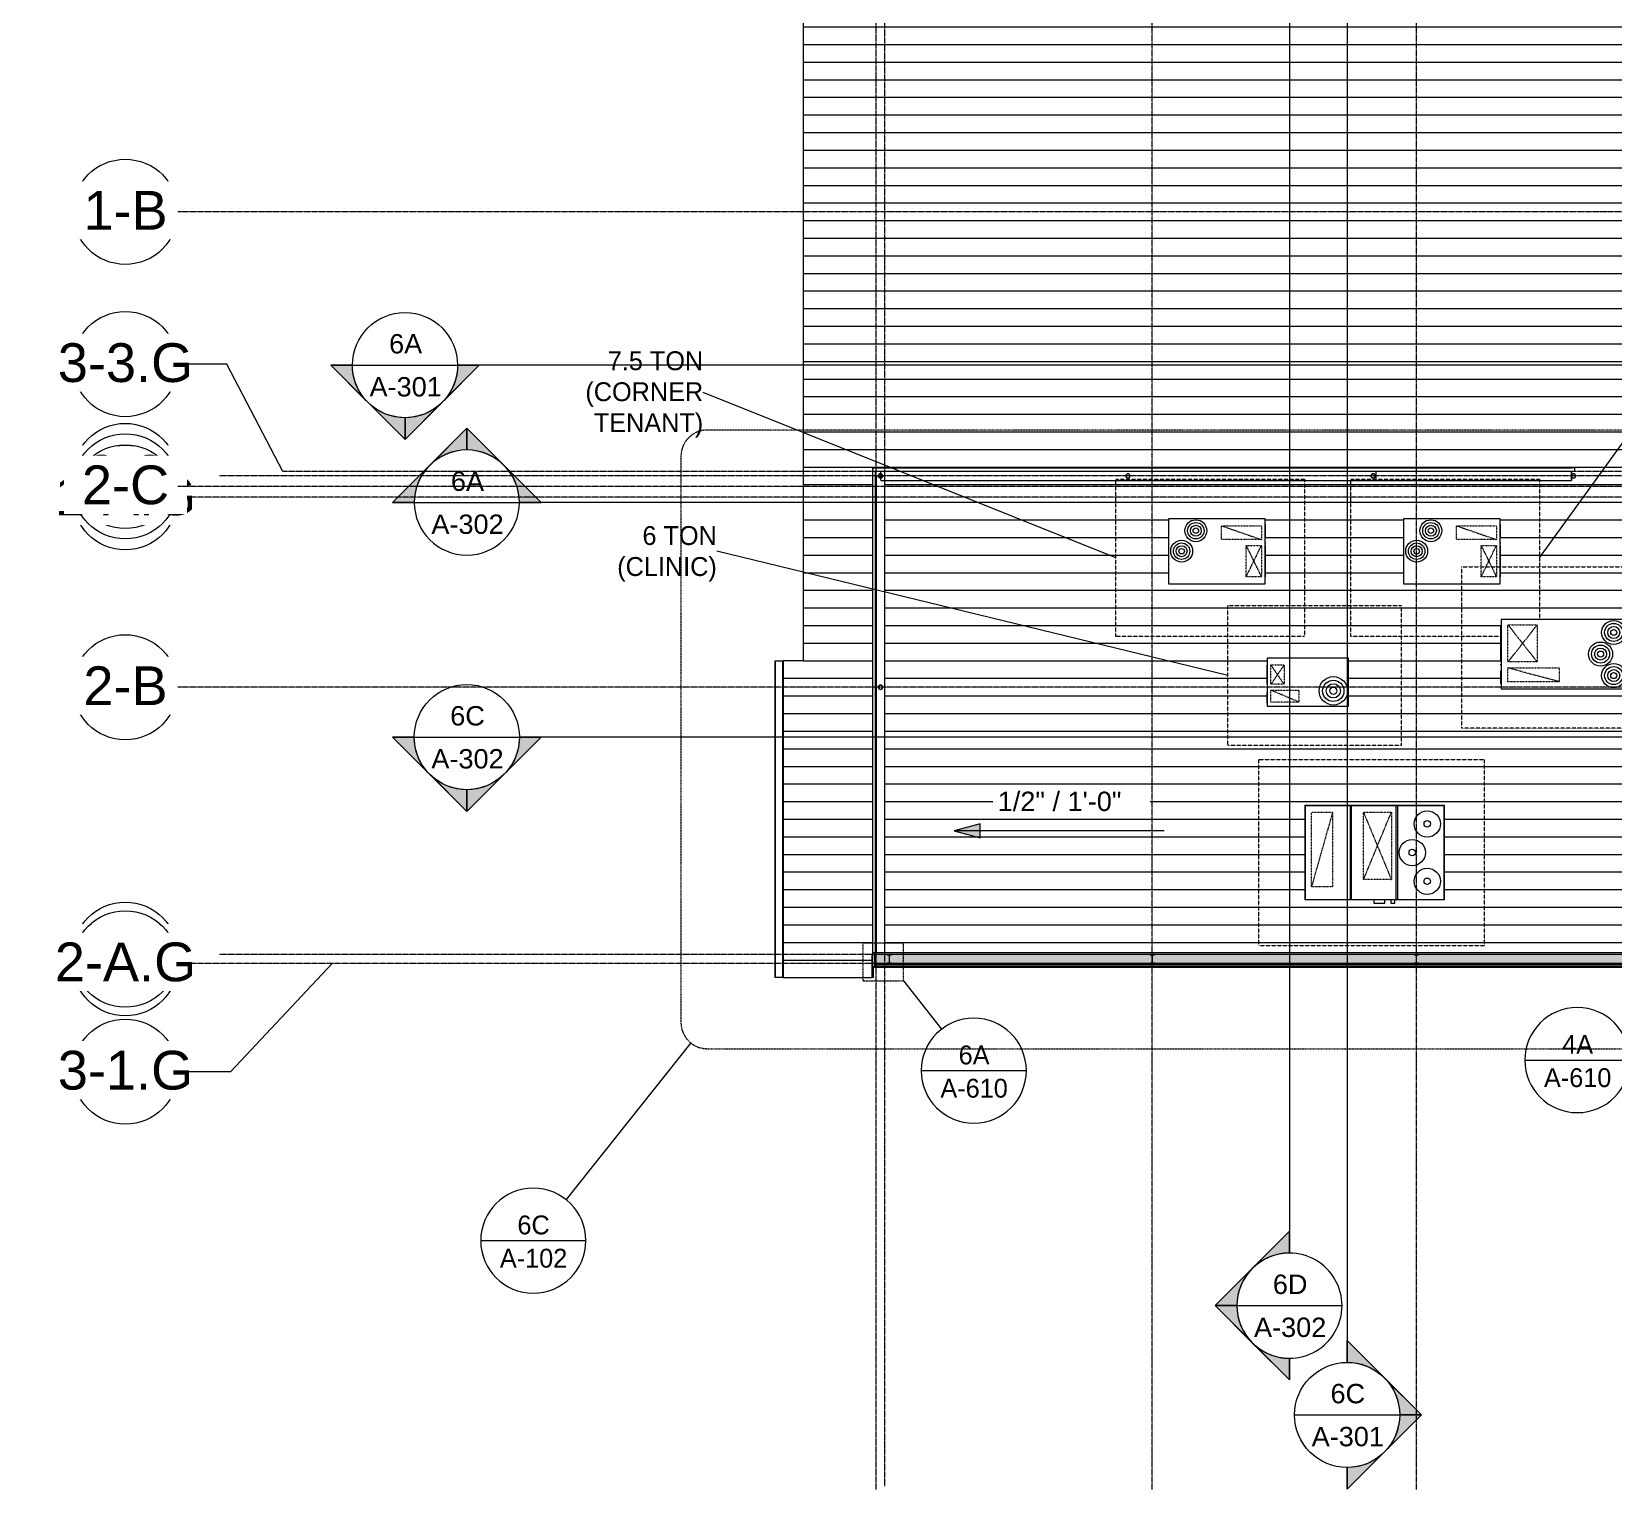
# Model space of a CAD drawing. Header units: inches. Extents: x 21290 to 29416, y -23522 to -20467.
# Drawn here: x 21290 to 22735, y -23276 to -21944 of the extents above; entities that cross this region are included whole.
import ezdxf

# ---------------------------------------------------------------- set-up
doc = ezdxf.new("R2010")
doc.units = ezdxf.units.IN
doc.header["$MEASUREMENT"] = 0
for name, pattern in [('Dash', [0.25, 0.125, -0.125]), ('Dash Dot 3_16_', [0.3125, 0.1875, -0.0625, 0, -0.0625]), ('Grid Line 1_2_', [0.875, 0.5, -0.125, 0.125, -0.125]), ('Hidden', [0.28125, 0.1875, -0.09375])]:
    doc.linetypes.add(name, pattern=pattern)
for name, color, linetype, lineweight in [('A-ANNO-SYMB', 150, 'Continuous', 9), ('A-ROOF', 132, 'Continuous', 13), ('A-ROOF-OTLN', 132, 'Continuous', 9), ('A-ROOF-PATT', 132, 'Continuous', 13), ('A-WALL', 113, 'Continuous', 13), ('A-WALL-PATT', 111, 'Continuous', 25), ('G-ANNO-DIMS', 111, 'Continuous', 9), ('G-ANNO-SYMB', 111, 'Continuous', 9), ('M-EQPM', 50, 'Continuous', 13), ('M-EQPM-HDLN', 50, 'Dash', 9), ('M-EQPM-IDEN', 50, 'Continuous', 9), ('S-BEAM', 12, 'Continuous', 13), ('S-COLS', 52, 'Continuous', 13), ('S-GRID', 1, 'Continuous', 9), ('S-GRID-IDEN', 1, 'Continuous', 9)]:
    doc.layers.add(name, color=color, linetype=linetype, lineweight=lineweight)
doc.styles.add('Arial', font='arial.ttf', dxfattribs={"height": 35.407186})
doc.styles.add('Arial_1', font='arial.ttf', dxfattribs={"height": 17.703593})
doc.styles.add('Century Gothic', font='GOTHIC.TTF', dxfattribs={"height": 17.245342})
pattern_1 = [(45, (0, 0), (-19.00703, 19.00703), []), (45, (0, 28.8), (-19.00703, 19.00703), [])]

# ---------------------------------------------------------------- blocks, each defined once
blk = doc.blocks.new('Girt_C - 8_D-1779451-Roof Low')
at = {"layer": 'S-BEAM', "color": 43, "lineweight": 9}
for p, q in [((22696.8, -22346.1), (22518.2, -22346.1)), ((22696.9, -22346.1), (22696.8, -22346.1)), ((22696.8, -22353.9), (22696.8, -22346.2)), ((22696.8, -22346.2), (22696.9, -22346.2)), ((22696.8, -22346.2), (22696.8, -22353.9)), ((22696.8, -22346.2), (22696.9, -22346.2)), ((22696.9, -22346.7), (22696.8, -22346.7)), ((22696.9, -22346.6), (22696.9, -22346.1)), ((22696.9, -22346.2), (22696.9, -22346.7)), ((22518.2, -22354.1), (22696.8, -22354.1)), ((22696.9, -22353.4), (22696.8, -22353.4)), ((22696.9, -22353.9), (22696.8, -22353.9)), ((22696.9, -22353.9), (22696.8, -22353.9)), ((22696.8, -22354.1), (22696.9, -22354.1)), ((22696.9, -22353.4), (22696.9, -22353.9)), ((22696.9, -22354.1), (22696.9, -22353.5))]:
    blk.add_line(p, q, dxfattribs=at)
for centre, major_axis, start_param, end_param in [((22696.8, -22346.2), (0, 0.188), 0, 1.570796), ((22696.8, -22346.2), (0, 0.0782), 0.053099, 1.570796), ((22696.8, -22353.9), (0, 0.0782), 1.570796, 3.104544), ((22696.8, -22353.9), (0, 0.188), 1.570796, 3.141593)]:
    blk.add_ellipse(centre, major_axis=major_axis, ratio=0.041629, start_param=start_param, end_param=end_param, dxfattribs=at)
blk = doc.blocks.new('Carrier_48TC_Standard_Efficiency_Gas_Heat_Electric_Cooling_Packaged_Rooftop_Unit_3_to_15_nominal_tons - 15 ton 48TC__16-873539-Roof Low')
at = {"layer": 'M-EQPM', "color": 43, "linetype": 'Hidden', "lineweight": 9}
for p, q in [((-105.9, -79.7), (-105.9, 67.7)), ((-105.9, 67.7), (93.9, 67.7)), ((93.9, 67.7), (93.9, -79.7)), ((93.9, -79.7), (-105.9, -79.7))]:
    blk.add_line(p, q, dxfattribs=at)
at = {"layer": 'M-EQPM', "color": 43, "lineweight": 9}
for p, q in [((57.9, 31.7), (-57.9, 31.7)), ((-57.9, 31.7), (-57.9, -31.7)), ((57.9, -31.7), (57.9, 31.7)), ((58.1, 27.3), (57.9, 27.3)), ((57.9, 15.4), (58.1, 15.4)), ((58.1, 27.3), (58.1, 15.4)), ((58.1, 10.3), (57.9, 10.3)), ((57.9, 9.3), (58.1, 9.3)), ((58.1, 6.7), (57.9, 6.7)), ((58.1, 9.3), (58.1, 10.3)), ((58.1, 10.3), (58.1, 9.3)), ((58.1, 6.7), (58.1, -25.1)), ((57.9, -25.1), (58.1, -25.1)), ((-57.9, -31.7), (57.9, -31.7))]:
    blk.add_line(p, q, dxfattribs=at)
for centre, radius in [((-44.9, 19.7), 11), ((-44.9, 19.7), 8.25), ((-44.9, 19.7), 5.5), ((-44.9, 19.7), 2.75), ((-32.9, 0), 11), ((-32.9, 0), 8.25), ((-32.9, 0), 5.5), ((-32.9, 0), 2.75), ((-44.9, -19.7), 11), ((-44.9, -19.7), 8.25), ((-44.9, -19.7), 5.5), ((-44.9, -19.7), 2.75)]:
    blk.add_circle(centre, radius, dxfattribs=at)
at = {"layer": 'M-EQPM-HDLN', "color": 43}
for p, q in [((4.8, 25.3), (51.7, 12.7)), ((4.8, 12.7), (4.8, 25.3)), ((4.8, 25.3), (51.7, 25.3)), ((51.7, 25.3), (51.7, 12.7)), ((51.7, 12.7), (4.8, 12.7)), ((24.9, -26.8), (51.7, 7.2)), ((24.9, 7.2), (51.7, -26.8)), ((24.9, -26.8), (24.9, 7.2)), ((24.9, 7.2), (51.7, 7.2)), ((51.7, 7.2), (51.7, -26.8)), ((51.7, -26.8), (24.9, -26.8))]:
    blk.add_line(p, q, dxfattribs=at)
blk = doc.blocks.new('Carrier_48TC_Standard_Efficiency_Gas_Heat_Electric_Cooling_Packaged_Rooftop_Unit_3_to_15_nominal_tons - 7_5 ton 48TC__08-873531-Roof Low')
at = {"layer": 'M-EQPM', "color": 43, "linetype": 'Hidden', "lineweight": 9}
for p, q in [((-92.1, -77.8), (-92.1, 65.7)), ((-92.1, 65.7), (80.1, 65.7)), ((80.1, 65.7), (80.1, -77.8)), ((80.1, -77.8), (-92.1, -77.8))]:
    blk.add_line(p, q, dxfattribs=at)
at = {"layer": 'M-EQPM', "color": 43, "lineweight": 9}
for p, q in [((44.1, 29.7), (-44.1, 29.7)), ((-44.1, 29.7), (-44.1, -29.8)), ((44.1, -29.8), (44.1, 29.7)), ((44.2, 24.7), (44.1, 24.7)), ((44.2, 24.7), (44.2, 12.1)), ((44.1, 12.1), (44.2, 12.1)), ((44.2, 8.1), (44.1, 8.1)), ((44.1, 7.1), (44.2, 7.1)), ((44.2, 4.9), (44.1, 4.9)), ((44.2, 7.1), (44.2, 8.1)), ((44.2, 8.1), (44.2, 7.1)), ((44.2, 4.9), (44.2, -23.5)), ((44.1, -23.5), (44.2, -23.5)), ((-44.1, -29.8), (44.1, -29.8))]:
    blk.add_line(p, q, dxfattribs=at)
for centre, radius in [((-19.1, 18.7), 10), ((-19.1, 18.7), 7.5), ((-19.1, 18.7), 5), ((-19.1, 18.7), 2.5), ((-32.1, 0), 10), ((-32.1, 0), 7.5), ((-32.1, 0), 5), ((-32.1, 0), 2.5)]:
    blk.add_circle(centre, radius, dxfattribs=at)
at = {"layer": 'M-EQPM-HDLN', "color": 43}
for p, q in [((4.4, 23.2), (40.8, 10.6)), ((4.4, 10.6), (4.4, 23.2)), ((4.4, 23.2), (40.8, 23.2)), ((40.8, 23.2), (40.8, 10.6)), ((40.8, 10.6), (4.4, 10.6)), ((26.8, -23.5), (40.8, 5.2)), ((26.8, 5.2), (40.8, -23.5)), ((26.8, -23.5), (26.8, 5.2)), ((26.8, 5.2), (40.8, 5.2)), ((40.8, 5.2), (40.8, -23.5)), ((40.8, -23.5), (26.8, -23.5))]:
    blk.add_line(p, q, dxfattribs=at)
blk = doc.blocks.new('Carrier_48TC_Standard_Efficiency_Gas_Heat_Electric_Cooling_Packaged_Rooftop_Unit_3_to_15_nominal_tons - 6 ton 48TC__07-1350223-Roof Low')
at = {"layer": 'M-EQPM', "color": 43, "linetype": 'Hidden', "lineweight": 9}
for p, q in [((-85.2, -70), (-85.2, 58)), ((-85.2, 58), (73.2, 58)), ((73.2, 58), (73.2, -70)), ((73.2, -70), (-85.2, -70))]:
    blk.add_line(p, q, dxfattribs=at)
at = {"layer": 'M-EQPM', "color": 43, "lineweight": 9}
for p, q in [((37.2, 22), (-37.2, 22)), ((-37.2, 22), (-37.2, -22)), ((37.2, -22), (37.2, 22)), ((37.3, 19.7), (37.2, 19.7)), ((37.3, 19.7), (37.3, 9.2)), ((37.2, 9.2), (37.3, 9.2)), ((37.3, 5.3), (37.2, 5.3)), ((37.2, 4.2), (37.3, 4.2)), ((37.3, 1.4), (37.2, 1.4)), ((37.3, 4.2), (37.3, 5.3)), ((37.3, 5.3), (37.3, 4.2)), ((37.3, 1.4), (37.3, -15.4)), ((-37.2, -22), (37.2, -22)), ((37.2, -15.4), (37.3, -15.4))]:
    blk.add_line(p, q, dxfattribs=at)
for radius in [13, 9.75, 6.5, 3.25]:
    blk.add_circle((-23.2, 8), radius, dxfattribs=at)
at = {"layer": 'M-EQPM-HDLN', "color": 43}
for p, q in [((8.2, 18.2), (33.8, 7.4)), ((8.2, 7.4), (8.2, 18.2)), ((8.2, 18.2), (33.8, 18.2)), ((33.8, 18.2), (33.8, 7.4)), ((33.8, 7.4), (8.2, 7.4)), ((21.7, -15.8), (33.8, 2)), ((21.7, 2), (33.8, -15.8)), ((21.7, -15.8), (21.7, 2)), ((21.7, 2), (33.8, 2)), ((33.8, 2), (33.8, -15.8)), ((33.8, -15.8), (21.7, -15.8))]:
    blk.add_line(p, q, dxfattribs=at)
blk = doc.blocks.new('Carrier_48TC_Standard_Efficiency_Gas_Heat_Electric_Cooling_Packaged_Rooftop_Unit_3_to_15_nominal_tons - 10 ton 48TC__12-1646492-Roof Low')
at = {"layer": 'M-EQPM', "color": 43, "linetype": 'Hidden', "lineweight": 9}
for p, q in [((-92.1, -77.8), (-92.1, 65.7)), ((-92.1, 65.7), (80.1, 65.7)), ((80.1, 65.7), (80.1, -62.3)), ((45.1, -77.8), (-92.1, -77.8))]:
    blk.add_line(p, q, dxfattribs=at)
at = {"layer": 'M-EQPM', "color": 43, "lineweight": 9}
for p, q in [((44.1, 29.7), (-44.1, 29.7)), ((-44.1, 29.7), (-44.1, -29.8)), ((44.1, -29.8), (44.1, 29.7)), ((44.2, 24.7), (44.1, 24.7)), ((44.2, 24.7), (44.2, 12.1)), ((44.1, 12.1), (44.2, 12.1)), ((44.2, 8.1), (44.1, 8.1)), ((44.1, 7.1), (44.2, 7.1)), ((44.2, 4.9), (44.1, 4.9)), ((44.2, 7.1), (44.2, 8.1)), ((44.2, 8.1), (44.2, 7.1)), ((44.2, 4.9), (44.2, -23.5)), ((44.1, -23.5), (44.2, -23.5)), ((-44.1, -29.8), (44.1, -29.8))]:
    blk.add_line(p, q, dxfattribs=at)
for centre, radius in [((-19.1, 18.7), 10), ((-19.1, 18.7), 7.5), ((-19.1, 18.7), 5), ((-19.1, 18.7), 2.5), ((-32.1, 0), 10), ((-32.1, 0), 7.5), ((-32.1, 0), 5), ((-32.1, 0), 2.5)]:
    blk.add_circle(centre, radius, dxfattribs=at)
at = {"layer": 'M-EQPM-HDLN', "color": 43}
for p, q in [((4.4, 23.2), (40.8, 10.6)), ((4.4, 10.6), (4.4, 23.2)), ((4.4, 23.2), (40.8, 23.2)), ((40.8, 23.2), (40.8, 10.6)), ((40.8, 10.6), (4.4, 10.6)), ((26.8, -23.5), (40.8, 5.2)), ((26.8, 5.2), (40.8, -23.5)), ((26.8, -23.5), (26.8, 5.2)), ((26.8, 5.2), (40.8, 5.2)), ((40.8, 5.2), (40.8, -23.5)), ((40.8, -23.5), (26.8, -23.5))]:
    blk.add_line(p, q, dxfattribs=at)
blk = doc.blocks.new('Girt_C - 8_D-1785280-Roof Low')
at = {"layer": 'S-BEAM', "color": 43, "lineweight": 9}
for p, q in [((22061.6, -22350), (22061.6, -22785.8)), ((22061.6, -22350), (22061.8, -22350)), ((22061.8, -22350), (22063.7, -22350)), ((22063.9, -22350), (22067.4, -22350)), ((22067.6, -22350), (22069.5, -22350)), ((22069.6, -22785.8), (22069.6, -22350))]:
    blk.add_line(p, q, dxfattribs=at)
blk = doc.blocks.new('Girt_C - 8_D-1783450-Roof Low')
at = {"layer": 'S-BEAM', "color": 43, "lineweight": 9}
for p, q in [((22518.2, -22346.1), (22065.8, -22346.1)), ((22065.8, -22346.2), (22065.8, -22346.1)), ((22065.8, -22348.1), (22065.8, -22346.2)), ((22065.8, -22351.8), (22065.8, -22348.3)), ((22065.8, -22353.9), (22065.8, -22352)), ((22518.2, -22346.1), (22518.2, -22346.2)), ((22518.2, -22346.2), (22518.2, -22353.9)), ((22065.8, -22354.1), (22518.2, -22354.1)), ((22518.2, -22353.9), (22518.2, -22354.1))]:
    blk.add_line(p, q, dxfattribs=at)
blk = doc.blocks.new('HSS-Hollow Structural Section - HSS1-1_2X1-1_2X1_8 - Obsolete-1396620-Roof Low')
at = {"layer": 'S-BEAM', "color": 43, "lineweight": 9}
for p, q in [((22059.3, -22808.3), (22059.3, -22798.6)), ((22058, -22808.3), (22057.9, -22808.3)), ((22059, -22808.3), (22058, -22808.3)), ((22059.3, -22808.3), (22059, -22808.3)), ((22059.3, -22808.3), (22059.3, -22808.3))]:
    blk.add_line(p, q, dxfattribs=at)
blk = doc.blocks.new('AHU-Rooftop-Carrier 48TC 15-28 ton - TC017-1749339-Roof Low')
at = {"layer": 'M-EQPM', "color": 43, "linetype": 'Hidden', "lineweight": 9}
for p, q in [((-105.9, -85.2), (-105.9, 85.2)), ((-105.9, 85.2), (99.9, 85.2)), ((99.9, 85.2), (99.9, -85.2)), ((99.9, -85.2), (-105.9, -85.2))]:
    blk.add_line(p, q, dxfattribs=at)
at = {"layer": 'M-EQPM', "color": 43, "lineweight": 9}
for p, q in [((-63.9, 43.2), (63.9, 43.2)), ((-63.9, 43.2), (-63.9, -43.2)), ((-63.5, 42.5), (-63.5, -42.5)), ((-63.5, 42.5), (-63.5, -42.5)), ((63.2, 42.7), (-63.2, 42.7)), ((63.2, 42.7), (-63.2, 42.7)), ((-22.3, 42.7), (-22.3, -42.7)), ((-21.3, 42.7), (-21.3, -42.7)), ((19.4, 42.7), (19.4, -42.7)), ((20.9, 42.7), (20.9, -42.7)), ((63.5, -42.5), (63.5, 42.5)), ((63.5, -42.5), (63.5, 42.5)), ((63.9, -43.2), (63.9, 43.2)), ((-0.7, -43.2), (-63.9, -43.2)), ((-63.2, -42.7), (63.2, -42.7)), ((-63.2, -42.7), (63.2, -42.7)), ((-0.7, -42.7), (-0.7, -46.3)), ((9.3, -46.3), (9.3, -42.7)), ((14.9, -43.2), (9.3, -43.2)), ((14.9, -42.7), (14.9, -46.3)), ((18.4, -46.3), (18.4, -42.7)), ((63.9, -43.2), (18.4, -43.2)), ((-0.7, -46.3), (9.3, -46.3)), ((14.9, -46.3), (18.4, -46.3))]:
    blk.add_line(p, q, dxfattribs=at)
for centre, radius in [((48.1, 26.2), 12), ((48.1, 26.2), 3), ((34.4, 0), 12), ((34.4, 0), 3), ((48.1, -26.2), 12), ((48.1, -26.2), 3)]:
    blk.add_circle(centre, radius, dxfattribs=at)
for centre, start, end in [((-63.2, 42.5), 90, 180), ((-63.2, 42.5), 90, 180), ((63.2, 42.5), 0, 90), ((63.2, 42.5), 0, 90), ((-63.2, -42.5), 180, 270), ((-63.2, -42.5), 180, 270), ((63.2, -42.5), 270, 0), ((63.2, -42.5), 270, 0)]:
    blk.add_arc(centre, 0.25, start, end, dxfattribs=at)
at = {"layer": 'M-EQPM-HDLN', "color": 43}
for p, q in [((-38.4, 36.9), (-57.7, -31.2)), ((-57.7, -31.2), (-57.7, 36.9)), ((-57.7, 36.9), (-38.4, 36.9)), ((-38.4, 36.9), (-38.4, -31.2)), ((-10.2, 36.9), (15.3, -24.7)), ((-10.2, -24.7), (15.3, 36.9)), ((-10.2, -24.7), (-10.2, 36.9)), ((-10.2, 36.9), (15.3, 36.9)), ((15.3, 36.9), (15.3, -24.7)), ((15.3, -24.7), (-10.2, -24.7)), ((-38.4, -31.2), (-57.7, -31.2))]:
    blk.add_line(p, q, dxfattribs=at)
blk = doc.blocks.new('Grid - Grid Head - Circle-14747-Roof Low')
at = {"layer": 'S-GRID-IDEN'}
blk.add_circle((0, 0), 0.25, dxfattribs=at)
blk = doc.blocks.new('Section - Section Head - Filled-1526-Roof Low')
at = {"layer": 'G-ANNO-SYMB'}
h = blk.add_hatch(color=256, dxfattribs=at)
edge = h.paths.add_edge_path(flags=0)
edge.add_line((-0.4268, 0.1768), (-0.25, 0.3536))
edge.add_line((-0.25, 0.3536), (-0.25, 0.25))
edge.add_arc((-0.25, 0), 0.25, 90, 135)
h = blk.add_hatch(color=256, dxfattribs=at)
edge = h.paths.add_edge_path(flags=0)
edge.add_arc((-0.25, 0), 0.25, 45, 90)
edge.add_line((-0.25, 0.25), (-0.25, 0.3536))
edge.add_line((-0.25, 0.3536), (-0.0732, 0.1768))
h = blk.add_hatch(color=256, dxfattribs=at)
edge = h.paths.add_edge_path(flags=0)
edge.add_arc((-0.25, 0), 0.2503, 137.9216, 180)
edge.add_line((-0.5003, 0), (-0.6036, 0))
edge.add_line((-0.6036, 0), (-0.4358, 0.1678))
h = blk.add_hatch(color=256, dxfattribs=at)
edge = h.paths.add_edge_path(flags=0)
edge.add_line((-0.0642, 0.1678), (0.1036, 0))
edge.add_line((0.1036, 0), (0.0003, 0))
edge.add_arc((-0.25, 0), 0.2503, 0, 42.0784)
for p, q in [((-0.25, 0.3536), (-0.6036, 0)), ((-0.25, 0.3536), (-0.4268, 0.1768)), ((-0.25, 0.3536), (0.1036, 0)), ((-0.25, 0.25), (-0.25, 0.3536)), ((-0.0732, 0.1768), (-0.25, 0.3536)), ((-0.25, 0.3536), (-0.25, 0.25)), ((-0.4358, 0.1678), (-0.6036, 0)), ((0.1036, 0), (-0.0642, 0.1678)), ((-0.6036, 0), (-0.5003, 0)), ((0.0003, 0), (0.1036, 0)), ((-0.5, 0), (-0.6036, 0)), ((0, 0), (0.1036, 0))]:
    blk.add_line(p, q, dxfattribs=at)
for radius, start, end in [(0.25, 360, 180), (0.25, 90, 135), (0.25, 45, 90), (0.2503, 137.9216, 180), (0.2503, 0, 42.0784), (0.25, 180, 360)]:
    blk.add_arc((-0.25, 0), radius, start, end, dxfattribs=at)
blk = doc.blocks.new('Floor Plan - Callout Head-19020-Roof Low')
at = {"layer": 'A-ANNO-SYMB'}
blk.add_line((-0.25, 0), (0.25, 0), dxfattribs=at)
for start, end in [(360, 180), (180, 360)]:
    blk.add_arc((0, 0), 0.25, start, end, dxfattribs=at)

msp = doc.modelspace()

# ---------------------------------------------------------------- hatches: boundary and pattern name
at = {"layer": 'A-ROOF-PATT', "lineweight": 9}
h = msp.add_hatch(dxfattribs=at)
h.set_pattern_fill('FP_3', color=43, style=0, pattern_type=2)
h.set_pattern_definition([(0, (37.673, -180.953), (0, 16.082), [])])
h.paths.add_polyline_path([(22784.14023, -22372.30281), (22784.14023, -22370.55281), (22781.45273, -22370.55281), (22781.45273, -22372.24031), (22784.07773, -22372.24031)], flags=0)
h.paths.add_polyline_path([(21976.59556, -22808.30281), (22057.89023, -22808.30281), (22057.89023, -22786.55281), (22058.32773, -22786.55281), (22058.32773, -22342.74031), (22699.76523, -22342.74031), (22699.76523, -22345.55281), (22061.14023, -22345.55281), (22061.14023, -22785.80281), (22061.64023, -22785.80281), (22061.66535, -22349.95445), (22063.66268, -22349.95445), (22063.862, -22349.15531), (22064.39325, -22348.48915), (22065.19518, -22348.10295), (22065.84523, -22348.10295), (22065.84523, -22346.05281), (22696.76523, -22346.10773), (22696.77075, -22346.16219), (22696.90652, -22346.16219), (22696.92526, -22346.69874), (22696.76749, -22346.69874), (22696.76749, -22350.04284), (22696.98699, -22349.15531), (22697.51824, -22348.48915), (22698.32017, -22348.10295), (22699.21026, -22348.10295), (22700.01949, -22348.49829), (22700.56715, -22349.18504), (22700.76522, -22350.05281), (22700.54344, -22350.95031), (22700.0122, -22351.61647), (22699.21026, -22352.00267), (22698.32017, -22352.00267), (22697.51094, -22351.60733), (22696.92522, -22350.75384), (22696.76749, -22350.06278), (22696.76749, -22353.40797), (22696.92522, -22353.40797), (22696.90652, -22353.94344), (22696.76523, -22353.99789), (22696.76294, -22354.05281), (22069.64023, -22354.05281), (22069.64023, -22785.80281), (22797.89023, -22785.80281), (22797.89023, -22446.67781), (22810.64023, -22446.67781), (22810.64023, -22372.30281), (22781.39023, -22372.24031), (22781.39023, -22370.55281), (22779.95173, -22370.55281), (22779.95173, -22369.55281), (22778.89023, -22369.55281), (22778.89023, -21121.80281), (22783.89023, -21121.80281), (22783.89023, -20889.05281), (22070.39023, -20889.05281), (22070.39023, -20878.55281), (21994.89023, -20878.55281), (21994.89023, -22519.05281), (21976.59556, -22519.05281), (21976.59556, -22801.50736)], flags=0)
h.paths.add_polyline_path([(22526.30451, -22740.45909), (22516.30451, -22740.45909), (22516.30451, -22737.30284), (22453.04669, -22737.30284), (22453.04669, -22650.92784), (22580.92169, -22650.92784), (22580.92169, -22737.30284), (22535.39044, -22737.30284), (22535.39044, -22740.45909), (22531.89044, -22740.45909), (22531.89044, -22737.30284), (22526.30451, -22737.30284)], flags=0)
h.paths.add_polyline_path([(22447.83222, -22560.36531), (22418.83222, -22560.36531), (22418.83222, -22558.11531), (22418.70722, -22558.11531), (22418.70722, -22547.61531), (22418.83222, -22547.61531), (22418.83222, -22539.74031), (22418.70722, -22539.74031), (22418.70722, -22522.99031), (22418.83222, -22522.99031), (22418.83222, -22516.36531), (22493.20722, -22516.36531), (22493.20722, -22560.36531), (22468.60262, -22560.36531)], flags=0)
h.paths.add_polyline_path([(22632.51523, -22544.42781), (22632.51523, -22540.05281), (22632.39023, -22540.05281), (22632.39023, -22528.17781), (22632.51523, -22528.17781), (22632.51523, -22519.42781), (22632.39023, -22519.42781), (22632.39023, -22487.67781), (22632.51523, -22487.67781), (22632.51523, -22481.05281), (22748.39023, -22481.05281), (22748.39023, -22544.42781), (22638.76523, -22544.42781)], flags=0)
h.paths.add_polyline_path([(22572.79648, -22448.55281), (22543.39023, -22448.55281), (22543.39023, -22389.05281), (22631.51523, -22389.05281), (22631.51523, -22394.05281), (22631.64023, -22394.05281), (22631.64023, -22406.67781), (22631.51523, -22406.67781), (22631.51523, -22413.92781), (22631.64023, -22413.92781), (22631.64023, -22442.30281), (22631.51523, -22442.30281), (22631.51523, -22448.55281), (22572.90199, -22448.55281)], flags=0)
h.paths.add_polyline_path([(22357.48291, -22448.55244), (22328.70309, -22448.55244), (22328.70309, -22389.05244), (22416.82809, -22389.05244), (22416.82809, -22394.05244), (22416.95309, -22394.05244), (22416.95309, -22406.67744), (22416.82809, -22406.67744), (22416.82809, -22413.92744), (22416.95309, -22413.92744), (22416.95309, -22442.30244), (22416.82809, -22442.30244), (22416.82809, -22448.55244), (22357.57032, -22448.55244)], flags=0)
h.paths.add_polyline_path([(22698.76522, -22351.84781), (22699.76523, -22351.50482), (22700.3277, -22350.92058), (22700.56022, -22350.05281), (22700.31973, -22349.15531), (22699.66272, -22348.49829), (22698.76522, -22348.25781), (22697.86772, -22348.49829), (22697.20273, -22349.18504), (22696.97022, -22350.05281), (22697.26523, -22351.00483), (22697.90185, -22351.61647), (22698.32017, -22351.72856)], flags=0)
h.paths.add_polyline_path([(22065.02842, -22349.95445), (22065.84523, -22349.95445), (22065.84523, -22348.31274), (22065.64023, -22348.25781), (22064.74273, -22348.49829), (22064.07774, -22349.18504), (22063.87158, -22349.95445), (22064.74273, -22349.95445)], flags=0)
at = {"layer": 'A-WALL-PATT', "lineweight": 9}
h = msp.add_hatch(dxfattribs=at)
h.set_pattern_fill('FP_6', color=253, style=0, pattern_type=2)
h.set_pattern_definition([(161.57, (0.96, 0.96), (-7.6802237, -0.0009796), [0, -54.643, 6.067, 0]), (18.43, (-0.96, 0.96), (-7.6802237, 0.0009796), [0, -54.643, 6.067, 0]), (108.43, (0.96, 0.96), (3.8382953, -19.20136532), [18.211, -42.499]), (71.57, (-0.96, 0.96), (3.8382953, 19.20136532), [18.211, -42.499])])
h.paths.add_polyline_path([(22060.14023, -22795.30281), (22807.39023, -22795.30281), (22807.39023, -22787.30281), (22060.14023, -22787.30281), (22060.14023, -22791.82443)], flags=0)
h = msp.add_hatch(dxfattribs=at)
h.set_pattern_fill('FP_5', color=253, style=0, pattern_type=2)
h.set_pattern_definition([(0, (0, 0), (30.72, 7.68), [2.534, -20.506, 2.534, -20.506, -122.88]), (0, (0, 0), (30.72, 7.68), [-46.08, 2.534, -43.546, 2.534, -20.506, -53.76]), (0, (0, 0), (30.72, 7.68), [-115.2, 2.534, -12.826, 2.534, -35.866]), (120, (11.52, 3.84), (-22.0110751, 22.7643004), [2.534, -20.506, 2.534, -20.506, -122.88]), (120, (11.52, 3.84), (-22.0110751, 22.7643004), [-46.08, 2.534, -43.546, 2.534, -20.506, -53.76]), (120, (11.52, 3.84), (-22.0110751, 22.7643004), [-115.2, 2.534, -12.826, 2.534, -35.866]), (240, (15.36, 19.2), (-8.7089249, -30.4443004), [2.534, -20.506, 2.534, -20.506, -122.88]), (240, (15.36, 19.2), (-8.7089249, -30.4443004), [-46.08, 2.534, -43.546, 2.534, -20.506, -53.76]), (240, (15.36, 19.2), (-8.7089249, -30.4443004), [-115.2, 2.534, -12.826, 2.534, -35.866])])
h.paths.add_polyline_path([(22060.14023, -22795.80281), (22807.89023, -22795.80281), (22807.89023, -22795.30281), (22060.14023, -22795.30281)], flags=0)
h = msp.add_hatch(dxfattribs=at)
h.set_pattern_fill('FP_4', color=253, style=0, pattern_type=2)
h.set_pattern_definition([(0, (0, 0), (0, 24), []), (90, (0, 0), (-24, 1e-15), [])])
h.paths.add_polyline_path([(22060.14023, -22796.80281), (22808.89023, -22796.80281), (22808.89023, -22795.80281), (22060.14023, -22795.80281)], flags=0)
at = {"layer": 'G-ANNO-DIMS'}
msp.add_hatch(color=256, dxfattribs=at).paths.add_polyline_path([(22132.76462, -22674.24045), (22156.76462, -22680.67123), (22156.76462, -22667.80967)], flags=0)
at = {"layer": 'S-COLS', "lineweight": 9}
h = msp.add_hatch(dxfattribs=at)
h.set_pattern_fill('FP_1', color=253, style=0, pattern_type=2)
h.set_pattern_definition(pattern_1)
h.paths.add_polyline_path([(22516.08527, -22352.00267), (22516.8872, -22351.61647), (22517.44216, -22350.92058), (22517.64023, -22350.05281), (22517.44216, -22349.18504), (22516.8872, -22348.48915), (22516.08527, -22348.10295), (22515.19518, -22348.10295), (22514.39325, -22348.48915), (22513.83829, -22349.18504), (22513.64023, -22350.05281), (22513.83829, -22350.92058), (22514.39325, -22351.61647), (22515.19518, -22352.00267)], flags=0)
h.paths.add_polyline_path([(22515.64023, -22351.84781), (22514.74273, -22351.60733), (22514.08571, -22350.95031), (22513.84523, -22350.05281), (22514.08571, -22349.15531), (22514.74273, -22348.49829), (22515.64023, -22348.25781), (22516.53773, -22348.49829), (22517.19474, -22349.15531), (22517.43523, -22350.05281), (22517.19474, -22350.95031), (22516.53773, -22351.60733)], flags=0)
h = msp.add_hatch(dxfattribs=at)
h.set_pattern_fill('FP_1', color=253, style=0, pattern_type=2)
h.set_pattern_definition(pattern_1)
h.paths.add_polyline_path([(22699.21026, -22352.00267), (22700.0122, -22351.61647), (22700.56715, -22350.92058), (22700.76522, -22350.05281), (22700.56715, -22349.18504), (22700.0122, -22348.48915), (22699.21026, -22348.10295), (22698.32017, -22348.10295), (22697.51824, -22348.48915), (22696.96328, -22349.18504), (22696.76522, -22350.05281), (22696.96328, -22350.92058), (22697.51824, -22351.61647), (22698.32017, -22352.00267)], flags=0)
h.paths.add_polyline_path([(22698.76522, -22351.84781), (22697.86772, -22351.60733), (22697.2107, -22350.95031), (22696.97022, -22350.05281), (22697.2107, -22349.15531), (22697.86772, -22348.49829), (22698.76522, -22348.25781), (22699.66272, -22348.49829), (22700.31973, -22349.15531), (22700.56022, -22350.05281), (22700.31973, -22350.95031), (22699.66272, -22351.60733)], flags=0)
h = msp.add_hatch(dxfattribs=at)
h.set_pattern_fill('FP_1', color=253, style=0, pattern_type=2)
h.set_pattern_definition(pattern_1)
h.paths.add_polyline_path([(22071.67023, -22795.30281), (22075.61023, -22795.30281), (22075.61023, -22795.09781), (22074.20773, -22795.09781), (22073.86655, -22794.95649), (22073.72523, -22794.61531), (22073.72523, -22788.10031), (22073.86655, -22787.75913), (22074.20773, -22787.61781), (22075.61023, -22787.61781), (22075.61023, -22787.41281), (22071.67023, -22787.41281), (22071.67023, -22787.61781), (22073.07273, -22787.61781), (22073.4139, -22787.75913), (22073.55523, -22788.10031), (22073.55523, -22794.61531), (22073.4139, -22794.95649), (22073.07273, -22795.09781), (22071.67023, -22795.09781)], flags=0)
h = msp.add_hatch(dxfattribs=at)
h.set_pattern_fill('FP_1', color=253, style=0, pattern_type=2)
h.set_pattern_definition(pattern_1)
h.paths.add_polyline_path([(22557.11023, -22795.30281), (22557.11023, -22795.09781), (22555.70773, -22795.09781), (22555.36655, -22794.95649), (22555.22523, -22794.61531), (22555.22523, -22788.10031), (22555.36655, -22787.75913), (22555.70773, -22787.61781), (22557.11023, -22787.61781), (22557.11023, -22787.41281), (22553.17023, -22787.41281), (22553.17023, -22787.61781), (22554.57273, -22787.61781), (22554.9139, -22787.75913), (22555.05523, -22788.10031), (22555.05523, -22794.61531), (22554.9139, -22794.95649), (22554.57273, -22795.09781), (22553.17023, -22795.09781), (22553.17023, -22795.30281)], flags=0)

# ---------------------------------------------------------------- linework, layer by layer
at = {"layer": 'A-ANNO-SYMB', "linetype": 'Dash Dot 3_16_'}
for p, q in [((22970.02903, -22308.14766), (21907.32277, -22308.14766)), ((21883.32277, -22332.14766), (21883.32277, -22849.2232)), ((22049.36495, -22776.82367), (22049.36495, -22811.36689)), ((22086.59487, -22776.82367), (22049.36495, -22776.82367)), ((22086.59487, -22811.36689), (22086.59487, -22776.82367)), ((22049.36495, -22811.36689), (22086.59487, -22811.36689)), ((21907.32277, -22873.2232), (22970.02903, -22873.2232))]:
    msp.add_line(p, q, dxfattribs=at)
at = {"layer": 'A-ANNO-SYMB'}
for p, q in [((22086.59487, -22811.36689), (22121.208, -22855.50545)), ((21892.36215, -22867.98966), (21778.33367, -23011.02582))]:
    msp.add_line(p, q, dxfattribs=at)
at = {"layer": 'A-ANNO-SYMB', "linetype": 'Dash Dot 3_16_'}
for centre, start, end in [((21907.32277, -22332.14766), 90, 180), ((21907.32277, -22849.2232), 180, 270)]:
    msp.add_arc(centre, 24, start, end, dxfattribs=at)
at = {"layer": 'A-ROOF', "color": 43, "lineweight": 9}
for p, q in [((21994.89023, -20878.55281), (21994.89023, -22519.05281)), ((21994.89023, -22519.05281), (21976.59556, -22519.05281)), ((21976.59556, -22519.05281), (21976.59556, -22808.30281)), ((22057.89023, -22786.55281), (22058.33411, -22786.55281)), ((22057.89023, -22808.30281), (22057.89023, -22786.55281)), ((21976.59556, -22808.30281), (22057.89023, -22808.30281))]:
    msp.add_line(p, q, dxfattribs=at)
at = {"layer": 'A-ROOF-OTLN', "color": 43}
for p, q in [((21969.04625, -22519.05281), (21969.04625, -22808.30281)), ((21969.04625, -22519.05281), (21976.59556, -22519.05281)), ((21969.65806, -22808.30281), (21969.65806, -22519.05281)), ((21976.53306, -22808.30281), (21976.53306, -22519.05281)), ((21976.59556, -22808.30281), (21969.04625, -22808.30281))]:
    msp.add_line(p, q, dxfattribs=at)
at = {"layer": 'A-WALL', "color": 7}
for p, q in [((22058.32773, -22342.74031), (22058.32773, -22798.30281)), ((22699.76523, -22342.74031), (22058.32773, -22342.74031)), ((22058.64023, -22798.61531), (22058.64023, -22343.05281)), ((22697.26523, -22343.05281), (22058.64023, -22343.05281)), ((22061.14023, -22798.30281), (22061.14023, -22345.55281)), ((22061.14023, -22345.55281), (22699.76523, -22345.55281)), ((22697.26523, -22343.05281), (22697.26523, -22342.74031)), ((22699.76523, -22345.55281), (22699.76523, -22342.74031)), ((22058.32773, -22795.80281), (22058.64023, -22795.80281)), ((22810.39023, -22798.30281), (22058.32773, -22798.30281)), ((22797.89023, -22785.80281), (22058.64023, -22785.80281)), ((22058.64023, -22798.61531), (22810.70273, -22798.61531)), ((22060.14023, -22787.30281), (22060.14023, -22798.30281)), ((22799.39023, -22787.30281), (22060.14023, -22787.30281)), ((22807.39023, -22795.30281), (22060.14023, -22795.30281)), ((22807.89023, -22795.80281), (22060.14023, -22795.80281)), ((22808.89023, -22796.80281), (22060.14023, -22796.80281))]:
    msp.add_line(p, q, dxfattribs=at)
at = {"layer": 'G-ANNO-DIMS'}
for p, q in [((22156.76462, -22667.80967), (22132.76462, -22674.24045)), ((22156.76462, -22680.67123), (22156.76462, -22667.80967)), ((22132.76462, -22674.24045), (22156.76462, -22680.67123)), ((22324.76462, -22674.24045), (22132.76462, -22674.24045))]:
    msp.add_line(p, q, dxfattribs=at)
at = {"layer": 'G-ANNO-SYMB'}
for p, q in [((22439.17362, -20694.34266), (22439.17362, -23059.93388)), ((22491.854, -20823.5887), (22491.854, -23159.75334)), ((21583.2435, -22248.83309), (21679.2435, -22248.83309)), ((26513.61515, -22248.83309), (21679.2435, -22248.83309)), ((21639.73113, -22374.35697), (21735.73113, -22374.35697)), ((26435.16144, -22374.35697), (21735.73113, -22374.35697)), ((21639.73113, -22588.63029), (21735.73113, -22588.63029)), ((26603.82365, -22588.63029), (21735.73113, -22588.63029)), ((22391.17362, -23107.93388), (22487.17362, -23107.93388)), ((22443.854, -23207.75334), (22539.854, -23207.75334))]:
    msp.add_line(p, q, dxfattribs=at)
at = {"layer": 'M-EQPM-IDEN', "color": 153}
for p, q in [((22667.51523, -22424.80281), (22929.81979, -22062.43056)), ((22280.70309, -22424.80244), (21903.63566, -22273.73796)), ((22382.83222, -22532.36531), (21916.07729, -22418.84251))]:
    msp.add_line(p, q, dxfattribs=at)
at = {"layer": 'S-COLS', "color": 7}
for p, q in [((22075.61023, -22787.41281), (22071.67023, -22787.41281)), ((22071.67023, -22787.41281), (22071.67023, -22787.61781)), ((22071.67023, -22787.61781), (22073.07273, -22787.61781)), ((22073.07273, -22795.09781), (22071.67023, -22795.09781)), ((22071.67023, -22795.09781), (22071.67023, -22795.30281)), ((22071.67023, -22795.30281), (22075.61023, -22795.30281)), ((22073.55523, -22788.10031), (22073.55523, -22794.61531)), ((22073.72523, -22794.61531), (22073.72523, -22788.10031)), ((22074.20773, -22787.61781), (22075.61023, -22787.61781)), ((22075.61023, -22795.09781), (22074.20773, -22795.09781)), ((22075.61023, -22787.61781), (22075.61023, -22787.41281)), ((22075.61023, -22795.30281), (22075.61023, -22795.09781)), ((22315.86023, -22787.41281), (22311.92023, -22787.41281)), ((22311.92023, -22787.41281), (22311.92023, -22787.61781)), ((22311.92023, -22787.61781), (22313.32273, -22787.61781)), ((22313.32273, -22795.09781), (22311.92023, -22795.09781)), ((22311.92023, -22795.09781), (22311.92023, -22795.30281)), ((22311.92023, -22795.30281), (22315.86023, -22795.30281)), ((22313.80523, -22788.10031), (22313.80523, -22794.61531)), ((22313.97523, -22794.61531), (22313.97523, -22788.10031)), ((22314.45773, -22787.61781), (22315.86023, -22787.61781)), ((22315.86023, -22795.09781), (22314.45773, -22795.09781)), ((22315.86023, -22787.61781), (22315.86023, -22787.41281)), ((22315.86023, -22795.30281), (22315.86023, -22795.09781)), ((22557.11023, -22787.41281), (22553.17023, -22787.41281)), ((22553.17023, -22787.41281), (22553.17023, -22787.61781)), ((22553.17023, -22787.61781), (22554.57273, -22787.61781)), ((22554.57273, -22795.09781), (22553.17023, -22795.09781)), ((22553.17023, -22795.09781), (22553.17023, -22795.30281)), ((22553.17023, -22795.30281), (22557.11023, -22795.30281)), ((22555.05523, -22788.10031), (22555.05523, -22794.61531)), ((22555.22523, -22794.61531), (22555.22523, -22788.10031)), ((22555.70773, -22787.61781), (22557.11023, -22787.61781)), ((22557.11023, -22795.09781), (22555.70773, -22795.09781)), ((22557.11023, -22787.61781), (22557.11023, -22787.41281)), ((22557.11023, -22795.30281), (22557.11023, -22795.09781))]:
    msp.add_line(p, q, dxfattribs=at)
for centre, radius, start, end in [((22065.64023, -22350.05281), 2, 0, 180), ((22065.64023, -22350.05281), 2, 180, 0), ((22065.64023, -22350.05281), 1.795, 0, 180), ((22065.64023, -22350.05281), 1.795, 180, 0), ((22291.64023, -22350.05281), 2, 0, 180), ((22291.64023, -22350.05281), 2, 180, 0), ((22291.64023, -22350.05281), 1.795, 0, 180), ((22291.64023, -22350.05281), 1.795, 180, 0), ((22515.64023, -22350.05281), 2, 0, 180), ((22515.64023, -22350.05281), 2, 180, 0), ((22515.64023, -22350.05281), 1.795, 0, 180), ((22515.64023, -22350.05281), 1.795, 180, 0), ((22698.76522, -22350.05281), 2, 0, 180), ((22698.76522, -22350.05281), 2, 180, 0), ((22698.76522, -22350.05281), 1.795, 0, 180), ((22698.76522, -22350.05281), 1.795, 180, 0), ((22065.64023, -22543.05281), 2, 0, 180), ((22065.64023, -22543.05281), 2, 180, 0), ((22065.64023, -22543.05281), 1.795, 0, 180), ((22065.64023, -22543.05281), 1.795, 180, 0), ((22073.07273, -22788.10031), 0.4825, 0, 90), ((22073.07273, -22794.61531), 0.4825, 270, 0), ((22074.20773, -22788.10031), 0.4825, 90, 180), ((22074.20773, -22794.61531), 0.4825, 180, 270), ((22313.32273, -22788.10031), 0.4825, 0, 90), ((22313.32273, -22794.61531), 0.4825, 270, 0), ((22314.45773, -22788.10031), 0.4825, 90, 180), ((22314.45773, -22794.61531), 0.4825, 180, 270), ((22554.57273, -22788.10031), 0.4825, 0, 90), ((22554.57273, -22794.61531), 0.4825, 270, 0), ((22555.70773, -22788.10031), 0.4825, 90, 180), ((22555.70773, -22794.61531), 0.4825, 180, 270)]:
    msp.add_arc(centre, radius, start, end, dxfattribs=at)
at = {"layer": 'S-GRID', "linetype": 'Grid Line 1_2_'}
for p, q in [((22069.64023, -23272.9264), (22069.64023, -20589.47733)), ((22555.14023, -23275.7461), (22555.14023, -20589.47733)), ((22061.64023, -23275.7461), (22061.64023, -20685.47733)), ((26557.32365, -22346.05281), (21519.73698, -22346.05281)), ((26557.32365, -22795.30281), (21564.76208, -22795.30281))]:
    msp.add_line(p, q, dxfattribs=at)
at = {"layer": 'S-GRID'}
for p, q in [((21519.73698, -22346.05281), (21468.34971, -22247.92122)), ((21564.76208, -22795.30281), (21471.73698, -22894.22683))]:
    msp.add_line(p, q, dxfattribs=at)

# ---------------------------------------------------------------- block references
at = {"layer": 'A-ANNO-SYMB', "xscale": 191.9999999999999, "yscale": 191.9999999999999, "zscale": 191.9999999999999}
for p in [(22150.82789, -22893.27663), (22702.16949, -22883.64947), (21748.41243, -23048.55873)]:
    msp.add_blockref('Floor Plan - Callout Head-19020-Roof Low', p, dxfattribs=at)
at = {"layer": 'G-ANNO-SYMB', "extrusion": (0, 0, -1), "xscale": 191.9999999999999, "yscale": 191.9999999999999, "zscale": 191.9999999999999}
for p, rotation in [((-21679.2435, -22248.83309), 180), ((-21735.73113, -22588.63029), 180), ((-22491.854, -23159.75334), 90.00000000000053)]:
    msp.add_blockref('Section - Section Head - Filled-1526-Roof Low', p, dxfattribs=dict(at, rotation=rotation))
at = {"layer": 'G-ANNO-SYMB', "xscale": 191.9999999999999, "yscale": 191.9999999999999, "zscale": 191.9999999999999}
msp.add_blockref('Section - Section Head - Filled-1526-Roof Low', (21735.73113, -22374.35697), dxfattribs=at)
at = {"layer": 'G-ANNO-SYMB', "xscale": 191.9999999999999, "yscale": 191.9999999999999, "zscale": 191.9999999999999, "rotation": 89.99999999999947}
msp.add_blockref('Section - Section Head - Filled-1526-Roof Low', (22439.17362, -23059.93388), dxfattribs=at)
at = {"layer": 'M-EQPM', "color": 43, "lineweight": 9}
for name, p in [('Carrier_48TC_Standard_Efficiency_Gas_Heat_Electric_Cooling_Packaged_Rooftop_Unit_3_to_15_nominal_tons - 7_5 ton 48TC__08-873531-Roof Low', (22372.76559, -22418.80244)), ('Carrier_48TC_Standard_Efficiency_Gas_Heat_Electric_Cooling_Packaged_Rooftop_Unit_3_to_15_nominal_tons - 10 ton 48TC__12-1646492-Roof Low', (22587.45273, -22418.80281)), ('AHU-Rooftop-Carrier 48TC 15-28 ton - TC017-1749339-Roof Low', (22516.98419, -22694.11534))]:
    msp.add_blockref(name, p, dxfattribs=at)
at = {"layer": 'M-EQPM', "color": 43, "lineweight": 9, "rotation": 180}
for name, p in [('Carrier_48TC_Standard_Efficiency_Gas_Heat_Electric_Cooling_Packaged_Rooftop_Unit_3_to_15_nominal_tons - 15 ton 48TC__16-873539-Roof Low', (22690.45273, -22512.74031)), ('Carrier_48TC_Standard_Efficiency_Gas_Heat_Electric_Cooling_Packaged_Rooftop_Unit_3_to_15_nominal_tons - 6 ton 48TC__07-1350223-Roof Low', (22456.01972, -22538.36531))]:
    msp.add_blockref(name, p, dxfattribs=at)
at = {"layer": 'S-BEAM', "color": 43, "lineweight": 9}
for name in ['Girt_C - 8_D-1785280-Roof Low', 'Girt_C - 8_D-1783450-Roof Low', 'Girt_C - 8_D-1779451-Roof Low', 'HSS-Hollow Structural Section - HSS1-1_2X1-1_2X1_8 - Obsolete-1396620-Roof Low']:
    msp.add_blockref(name, (0, 0), dxfattribs=at)
at = {"layer": 'S-GRID-IDEN', "xscale": 191.9999999999999, "yscale": 191.9999999999999, "zscale": 191.9999999999999, "rotation": 89.99999999999982}
for p in [(21375.73698, -22108.80281), (21375.73698, -22247.92122), (21375.73698, -22350.05281), (21375.73698, -22543.05281), (21375.73698, -22787.30281), (21375.73698, -22894.22683)]:
    msp.add_blockref('Grid - Grid Head - Circle-14747-Roof Low', p, dxfattribs=at)

# ---------------------------------------------------------------- texts
at = {"layer": 'A-ANNO-SYMB', "char_height": 17.245342, "attachment_point": 2, "line_spacing_factor": 0.984117, "style": 'Century Gothic'}
for s, insert, width in [('6A', (22151.10473, -22870.29529), 36.936), ('4A', (22702.44634, -22860.66813), 36.936), ('A-610', (22151.10473, -22900.6798), 77.76), ('A-610', (22702.44634, -22891.05264), 77.76), ('6C', (21748.68928, -23025.57739), 38.88), ('A-102', (21748.68928, -23055.9619), 77.76)]:
    msp.add_mtext(s, dxfattribs=dict(at, insert=insert, width=width))
at = {"layer": 'G-ANNO-SYMB', "char_height": 17.703593, "attachment_point": 2, "line_spacing_factor": 0.938532, "style": 'Arial_1'}
for s, insert, width in [('6A', (21631.85824, -22220.49484), 36.072), ('A-301', (21631.85824, -22259.76733), 78.624), ('6A', (21688.34587, -22346.01872), 36.072), ('A-302', (21688.34587, -22385.29121), 78.624), ('6C', (21688.34587, -22560.29204), 37.584), ('A-302', (21688.34587, -22599.56453), 78.624), ('6D', (22439.78836, -23079.59563), 37.584), ('A-302', (22439.78836, -23118.86812), 78.624), ('6C', (22492.46874, -23179.41509), 37.584), ('A-301', (22492.46874, -23218.68758), 78.624)]:
    msp.add_mtext(s, dxfattribs=dict(at, insert=insert, width=width))
at = {"layer": 'M-EQPM-IDEN', "char_height": 17.245342, "attachment_point": 3, "line_spacing_factor": 0.984117, "style": 'Century Gothic'}
for s, insert, width in [('7.5 TON\\P(CORNER\\PTENANT)', (21903.63566, -22236.2069), 128.088), ('6 TON\\P(CLINIC)', (21916.07729, -22395.88288), 114.048)]:
    msp.add_mtext(s, dxfattribs=dict(at, insert=insert, width=width))

# ---------------------------------------------------------------- next in the draw order: texts
at = {"layer": 'G-ANNO-DIMS', "insert": (22172.69462, -22638.44455), "char_height": 17.7035928, "width": 134.568, "attachment_point": 1, "line_spacing_factor": 0.938532, "style": 'Arial_1', "bg_fill": 3, "box_fill_scale": 1.25, "bg_fill_color": 0, "bg_fill_transparency": 0}
msp.add_mtext('1/2" / 1\'-0"', dxfattribs=at)
at = {"layer": 'S-GRID-IDEN', "char_height": 35.407186, "attachment_point": 2, "line_spacing_factor": 0.938532, "style": 'Arial', "bg_fill": 3, "box_fill_scale": 1.25, "bg_fill_color": 0, "bg_fill_transparency": 0}
for s, insert, width in [('3-4', (21375.93197, -22089.74331), 85.104), ('3-3.G', (21375.93197, -22228.86173), 147.312), ('3-3', (21375.93197, -22330.99331), 85.104), ('3-2', (21375.93197, -22523.99331), 85.104), ('3-1', (21375.93197, -22768.24331), 85.104), ('3-1.G', (21375.93197, -22875.16733), 147.312)]:
    msp.add_mtext(s, dxfattribs=dict(at, insert=insert, width=width))

# ---------------------------------------------------------------- next in the draw order: linework, layer by layer
at = {"layer": 'S-GRID', "linetype": 'Grid Line 1_2_'}
for p, q in [((22313.89023, -23275.7461), (22313.89023, -20589.47733)), ((26557.32365, -22108.80281), (21423.73698, -22108.80281)), ((26557.32365, -22350.05281), (21423.73698, -22350.05281)), ((26557.32365, -22543.05281), (21423.73698, -22543.05281)), ((26557.32365, -22787.30281), (21423.73698, -22787.30281))]:
    msp.add_line(p, q, dxfattribs=at)
at = {"layer": 'S-GRID'}
for p, q in [((21468.34971, -22247.92122), (21423.73698, -22247.92122)), ((21471.73698, -22894.22683), (21423.73698, -22894.22683))]:
    msp.add_line(p, q, dxfattribs=at)

# ---------------------------------------------------------------- next in the draw order: block references
at = {"layer": 'S-GRID-IDEN', "xscale": 191.9999999999999, "yscale": 191.9999999999999, "zscale": 191.9999999999999, "rotation": 89.99999999999982}
for p in [(21375.73698, -22108.80281), (21375.73698, -22359.55281), (21375.73698, -22543.05281), (21375.73698, -22787.30281)]:
    msp.add_blockref('Grid - Grid Head - Circle-14747-Roof Low', p, dxfattribs=at)

# ---------------------------------------------------------------- next in the draw order: texts
at = {"layer": 'S-GRID-IDEN', "char_height": 35.407186, "width": 91.584, "attachment_point": 2, "line_spacing_factor": 0.938532, "style": 'Arial', "bg_fill": 3, "box_fill_scale": 1.25, "bg_fill_color": 0, "bg_fill_transparency": 0}
for s, insert in [('1-B', (21375.93197, -22089.74331)), ('1-A', (21375.93197, -22340.49331)), ('2-B', (21375.93197, -22523.99331)), ('2-A', (21375.93197, -22768.24331))]:
    msp.add_mtext(s, dxfattribs=dict(at, insert=insert))

# ---------------------------------------------------------------- next in the draw order: linework, layer by layer
at = {"layer": 'S-GRID', "linetype": 'Grid Line 1_2_'}
for p, q in [((26557.32365, -22108.80281), (21423.73698, -22108.80281)), ((26557.32365, -22359.55281), (21423.73698, -22359.55281)), ((26557.32365, -22543.05281), (21423.73698, -22543.05281)), ((26557.32365, -22787.30281), (21423.73698, -22787.30281))]:
    msp.add_line(p, q, dxfattribs=at)

# ---------------------------------------------------------------- next in the draw order: block references
at = {"layer": 'S-GRID-IDEN', "xscale": 191.9999999999999, "yscale": 191.9999999999999, "zscale": 191.9999999999999, "rotation": 89.99999999999982}
for p in [(21375.73698, -22369.55281), (21375.73698, -22795.30281)]:
    msp.add_blockref('Grid - Grid Head - Circle-14747-Roof Low', p, dxfattribs=at)

# ---------------------------------------------------------------- next in the draw order: texts
at = {"layer": 'S-GRID-IDEN', "char_height": 35.407186, "width": 153.792, "attachment_point": 2, "line_spacing_factor": 0.938532, "style": 'Arial', "bg_fill": 3, "box_fill_scale": 1.25, "bg_fill_color": 0, "bg_fill_transparency": 0}
for s, insert in [('1-A.G', (21375.93197, -22350.49331)), ('2-A.G', (21375.93197, -22776.24331))]:
    msp.add_mtext(s, dxfattribs=dict(at, insert=insert))

# ---------------------------------------------------------------- next in the draw order: linework, layer by layer
at = {"layer": 'S-GRID', "linetype": 'Grid Line 1_2_'}
for p, q in [((26557.32365, -22369.55281), (21423.73698, -22369.55281)), ((26557.32365, -22795.30281), (21423.73698, -22795.30281))]:
    msp.add_line(p, q, dxfattribs=at)

# ---------------------------------------------------------------- next in the draw order: block references
at = {"layer": 'S-GRID-IDEN', "xscale": 191.9999999999999, "yscale": 191.9999999999999, "zscale": 191.9999999999999, "rotation": 89.99999999999982}
msp.add_blockref('Grid - Grid Head - Circle-14747-Roof Low', (21375.73698, -22359.55281), dxfattribs=at)

# ---------------------------------------------------------------- next in the draw order: texts
at = {"layer": 'S-GRID-IDEN', "insert": (21375.93197, -22340.49331), "char_height": 35.407186, "width": 94.608, "attachment_point": 2, "line_spacing_factor": 0.938532, "style": 'Arial', "bg_fill": 3, "box_fill_scale": 1.25, "bg_fill_color": 0, "bg_fill_transparency": 0}
msp.add_mtext('2-C', dxfattribs=at)

# ---------------------------------------------------------------- next in the draw order: linework, layer by layer
at = {"layer": 'S-GRID', "linetype": 'Grid Line 1_2_'}
msp.add_line((26557.32365, -22359.55281), (21423.73698, -22359.55281), dxfattribs=at)

doc.saveas('drawing.dxf')
